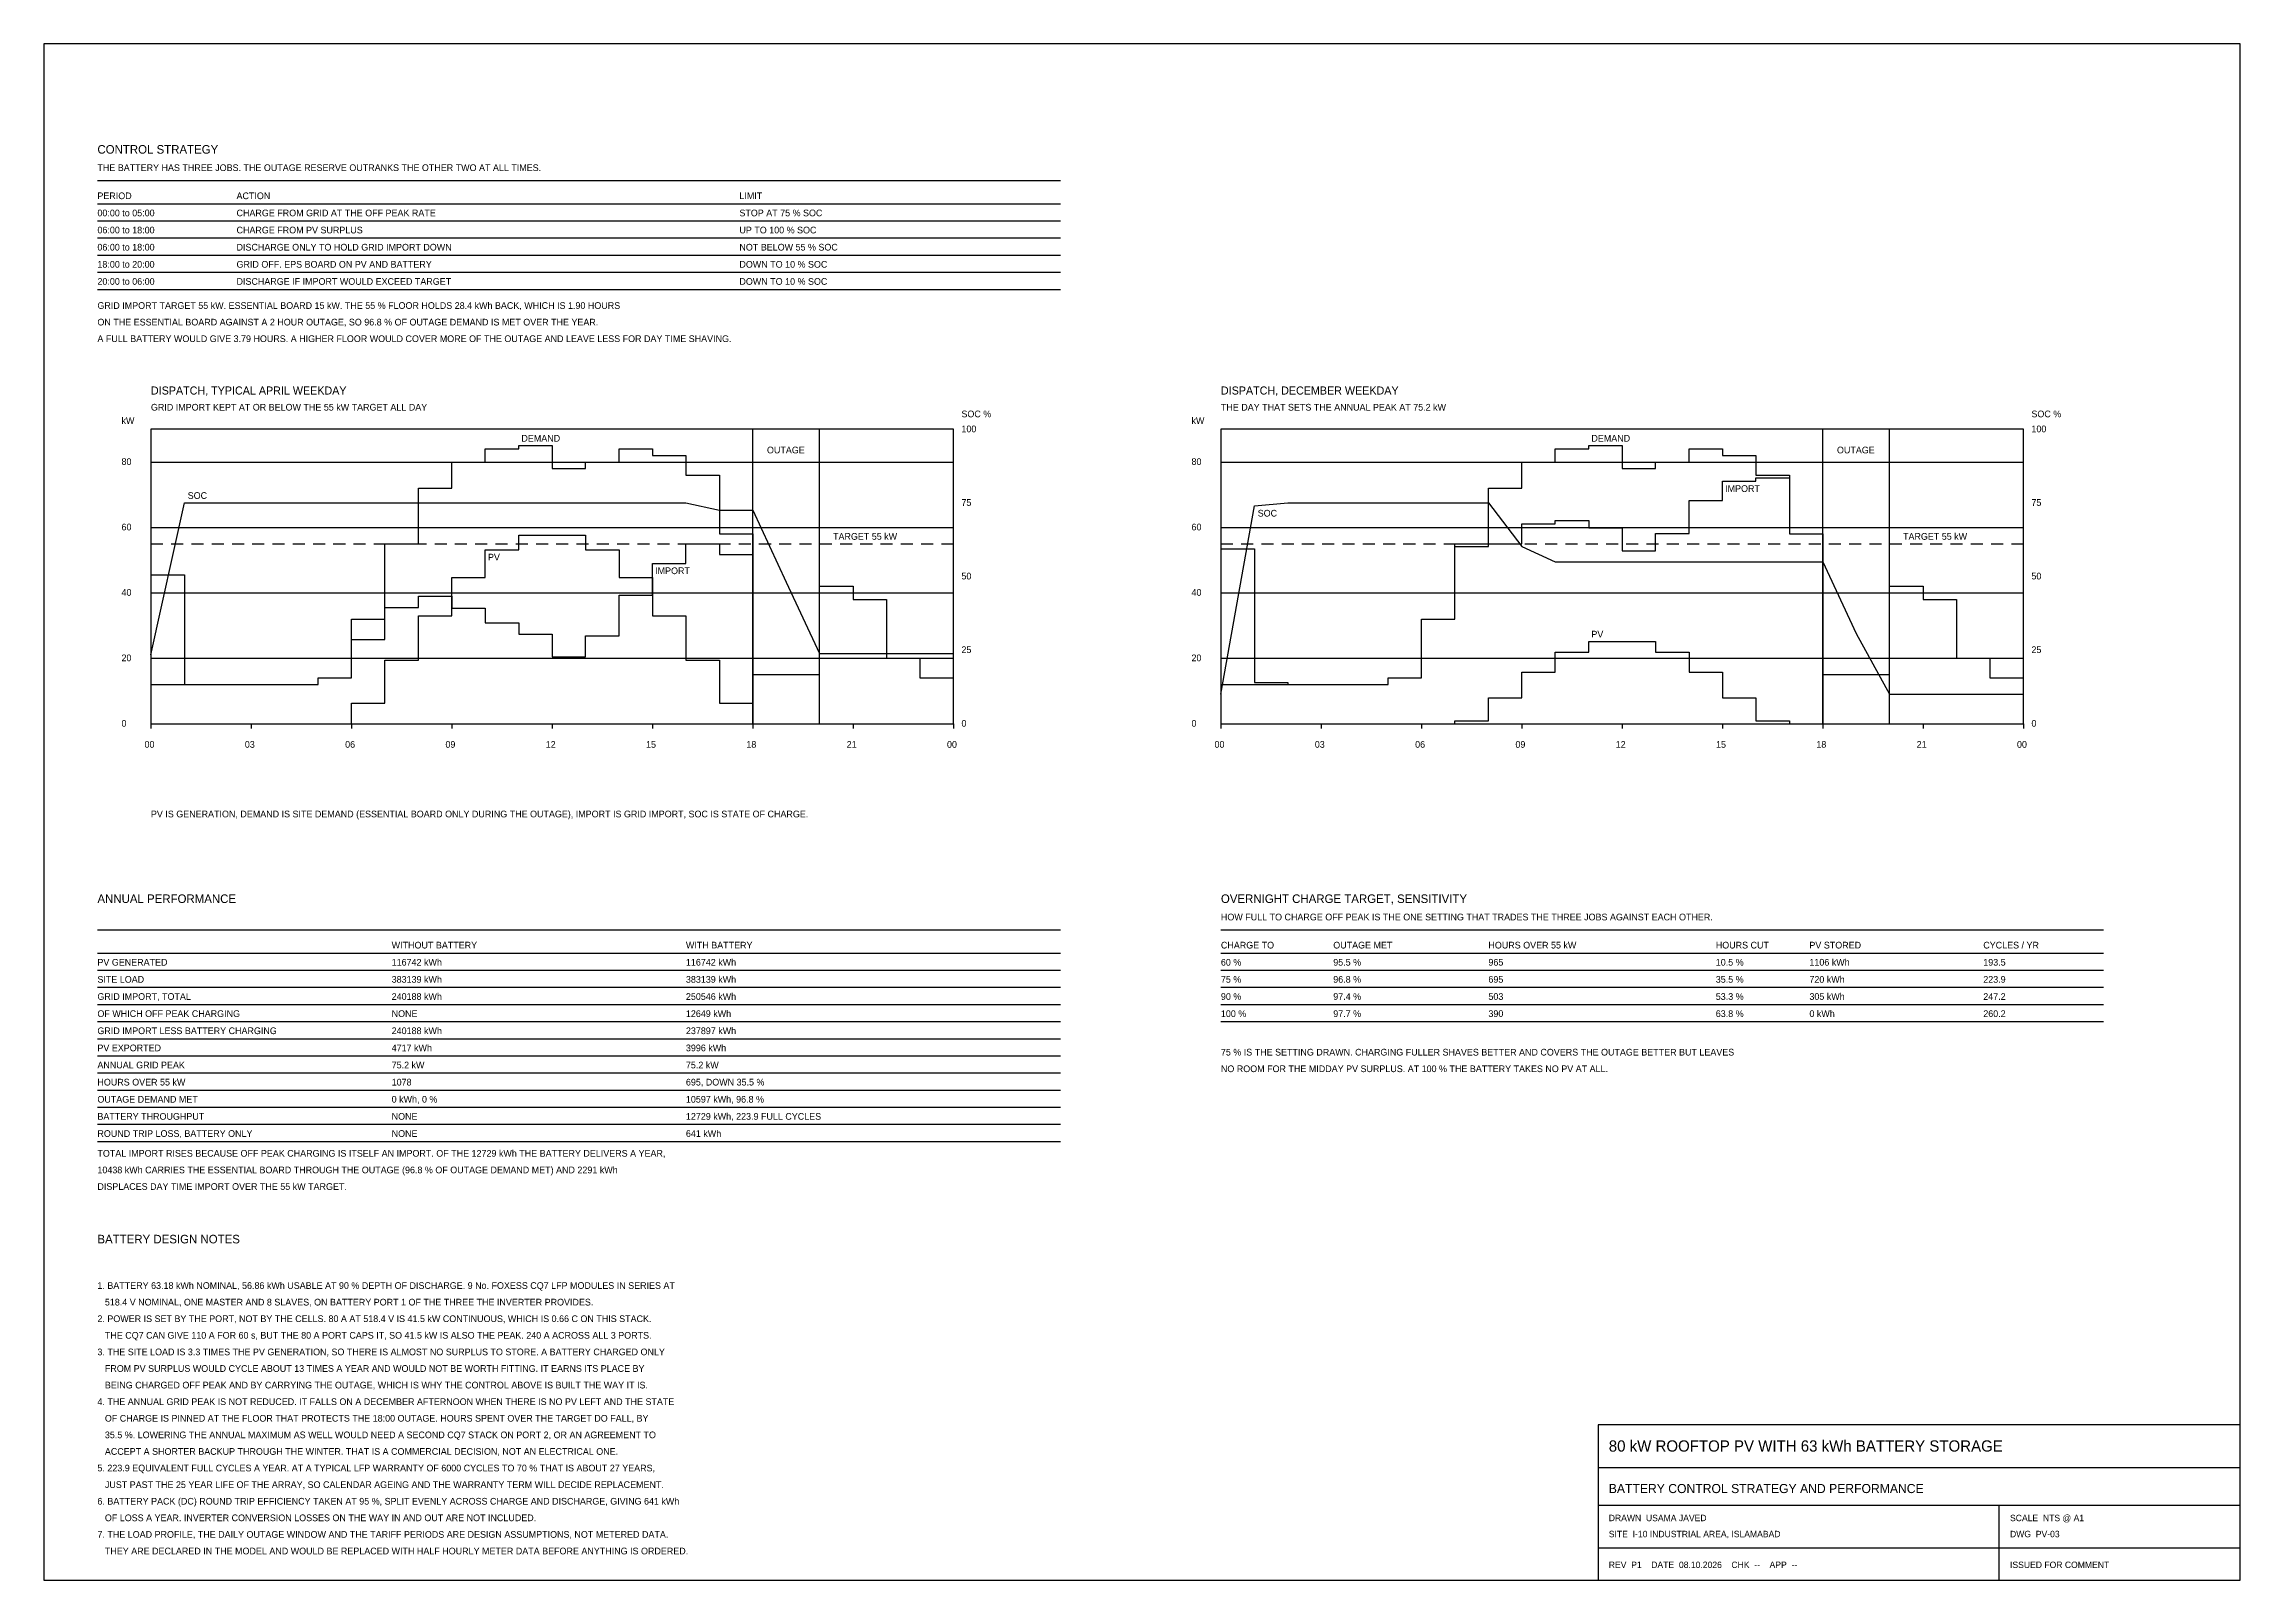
# Model space of a CAD drawing. Extents: x 1000 to 83100, y 1000 to 58400.
import ezdxf

# ---------------------------------------------------------------- set-up
doc = ezdxf.new("R2010")
doc.units = 0
for name, color, linetype in [('00-BORDER', 7, 'CONTINUOUS'), ('03-PV-MODULE', 5, 'CONTINUOUS'), ('06-DIMS', 2, 'CONTINUOUS'), ('07-TEXT', 7, 'CONTINUOUS'), ('08-ELEC', 1, 'CONTINUOUS'), ('11-BATTERY', 6, 'CONTINUOUS')]:
    doc.layers.add(name, color=color, linetype=linetype)

msp = doc.modelspace()

# ---------------------------------------------------------------- linework, layer by layer
at = {"layer": '00-BORDER'}
for p, q in [((83100, 58400), (1000, 58400)), ((1000, 58400), (1000, 1000)), ((83100, 1000), (83100, 58400)), ((35000, 44000), (5000, 44000)), ((5000, 44000), (5000, 33000)), ((35000, 33000), (35000, 44000)), ((75000, 44000), (45000, 44000)), ((45000, 44000), (45000, 33000)), ((75000, 33000), (75000, 44000)), ((5000, 33000), (35000, 33000)), ((45000, 33000), (75000, 33000)), ((83100, 6800), (59100, 6800)), ((59100, 6800), (59100, 1000)), ((83100, 1000), (83100, 6800)), ((59100, 5200), (83100, 5200)), ((59100, 3800), (83100, 3800)), ((74100, 1000), (74100, 3800)), ((59100, 2200), (83100, 2200)), ((1000, 1000), (83100, 1000)), ((59100, 1000), (83100, 1000))]:
    msp.add_line(p, q, dxfattribs=at)
at = {"layer": '03-PV-MODULE'}
for p, q in [((17500, 39499), (18750, 39499)), ((17500, 38461), (17500, 39499)), ((18750, 40041), (20000, 40041)), ((18750, 39499), (18750, 40041)), ((20000, 40041), (21250, 40041)), ((20000, 40041), (20000, 40041)), ((21250, 40041), (21250, 39499)), ((21250, 39499), (22500, 39499)), ((22500, 39499), (22500, 38461)), ((16250, 38461), (17500, 38461)), ((16250, 37033), (16250, 38461)), ((22500, 38461), (23750, 38461)), ((23750, 38461), (23750, 37033)), ((15000, 37033), (16250, 37033)), ((15000, 35376), (15000, 37033)), ((23750, 37033), (25000, 37033)), ((25000, 37033), (25000, 35376)), ((13750, 35376), (15000, 35376)), ((13750, 33768), (13750, 35376)), ((25000, 35376), (26250, 35376)), ((26250, 35376), (26250, 33768)), ((57500, 35672), (58750, 35672)), ((57500, 34926), (57500, 35672)), ((58750, 36071), (60000, 36071)), ((58750, 35672), (58750, 36071)), ((60000, 36071), (61250, 36071)), ((60000, 36071), (60000, 36071)), ((61250, 36071), (61250, 35672)), ((61250, 35672), (62500, 35672)), ((62500, 35672), (62500, 34926)), ((56250, 34926), (57500, 34926)), ((56250, 33962), (56250, 34926)), ((62500, 34926), (63750, 34926)), ((63750, 34926), (63750, 33962)), ((12500, 33768), (13750, 33768)), ((12500, 33000), (12500, 33768)), ((26250, 33768), (27500, 33768)), ((27500, 33768), (27500, 33000)), ((55000, 33962), (56250, 33962)), ((55000, 33103), (55000, 33962)), ((63750, 33962), (65000, 33962)), ((65000, 33962), (65000, 33103)), ((5000, 33000), (6250, 33000)), ((6250, 33000), (7500, 33000)), ((6250, 33000), (6250, 33000)), ((7500, 33000), (8750, 33000)), ((7500, 33000), (7500, 33000)), ((8750, 33000), (10000, 33000)), ((8750, 33000), (8750, 33000)), ((10000, 33000), (11250, 33000)), ((10000, 33000), (10000, 33000)), ((11250, 33000), (12500, 33000)), ((11250, 33000), (11250, 33000)), ((27500, 33000), (28750, 33000)), ((28750, 33000), (30000, 33000)), ((28750, 33000), (28750, 33000)), ((30000, 33000), (31250, 33000)), ((30000, 33000), (30000, 33000)), ((31250, 33000), (32500, 33000)), ((31250, 33000), (31250, 33000)), ((32500, 33000), (33750, 33000)), ((32500, 33000), (32500, 33000)), ((33750, 33000), (35000, 33000)), ((33750, 33000), (33750, 33000)), ((45000, 33000), (46250, 33000)), ((46250, 33000), (47500, 33000)), ((46250, 33000), (46250, 33000)), ((47500, 33000), (48750, 33000)), ((47500, 33000), (47500, 33000)), ((48750, 33000), (50000, 33000)), ((48750, 33000), (48750, 33000)), ((50000, 33000), (51250, 33000)), ((50000, 33000), (50000, 33000)), ((51250, 33000), (52500, 33000)), ((51250, 33000), (51250, 33000)), ((52500, 33000), (53750, 33000)), ((52500, 33000), (52500, 33000)), ((53750, 33103), (55000, 33103)), ((53750, 33000), (53750, 33103)), ((65000, 33103), (66250, 33103)), ((66250, 33103), (66250, 33000)), ((66250, 33000), (67500, 33000)), ((67500, 33000), (68750, 33000)), ((67500, 33000), (67500, 33000)), ((68750, 33000), (70000, 33000)), ((68750, 33000), (68750, 33000)), ((70000, 33000), (71250, 33000)), ((70000, 33000), (70000, 33000)), ((71250, 33000), (72500, 33000)), ((71250, 33000), (71250, 33000)), ((72500, 33000), (73750, 33000)), ((72500, 33000), (72500, 33000)), ((73750, 33000), (75000, 33000)), ((73750, 33000), (73750, 33000))]:
    msp.add_line(p, q, dxfattribs=at)
at = {"layer": '06-DIMS'}
for p, q in [((27500, 33000), (27500, 44000)), ((30000, 33000), (30000, 44000)), ((67500, 33000), (67500, 44000)), ((70000, 33000), (70000, 44000)), ((5000, 42778), (35000, 42778)), ((45000, 42778), (75000, 42778)), ((5000, 40333), (35000, 40333)), ((45000, 40333), (75000, 40333)), ((5000, 39722), (5450, 39722)), ((5758, 39722), (6208, 39722)), ((6515, 39722), (6965, 39722)), ((7273, 39722), (7723, 39722)), ((8031, 39722), (8481, 39722)), ((8788, 39722), (9238, 39722)), ((9546, 39722), (9996, 39722)), ((10304, 39722), (10754, 39722)), ((11062, 39722), (11512, 39722)), ((11819, 39722), (12269, 39722)), ((12577, 39722), (13027, 39722)), ((13335, 39722), (13785, 39722)), ((14092, 39722), (14542, 39722)), ((14850, 39722), (15300, 39722)), ((15608, 39722), (16058, 39722)), ((16365, 39722), (16815, 39722)), ((17123, 39722), (17573, 39722)), ((17881, 39722), (18331, 39722)), ((18638, 39722), (19088, 39722)), ((19396, 39722), (19846, 39722)), ((20154, 39722), (20604, 39722)), ((20912, 39722), (21362, 39722)), ((21669, 39722), (22119, 39722)), ((22427, 39722), (22877, 39722)), ((23185, 39722), (23635, 39722)), ((23942, 39722), (24392, 39722)), ((24700, 39722), (25150, 39722)), ((25458, 39722), (25908, 39722)), ((26215, 39722), (26665, 39722)), ((26973, 39722), (27423, 39722)), ((27731, 39722), (28181, 39722)), ((28488, 39722), (28938, 39722)), ((29246, 39722), (29696, 39722)), ((30004, 39722), (30454, 39722)), ((30762, 39722), (31212, 39722)), ((31519, 39722), (31969, 39722)), ((32277, 39722), (32727, 39722)), ((33035, 39722), (33485, 39722)), ((33792, 39722), (34242, 39722)), ((34550, 39722), (35000, 39722)), ((45000, 39722), (45450, 39722)), ((45758, 39722), (46208, 39722)), ((46515, 39722), (46965, 39722)), ((47273, 39722), (47723, 39722)), ((48031, 39722), (48481, 39722)), ((48788, 39722), (49238, 39722)), ((49546, 39722), (49996, 39722)), ((50304, 39722), (50754, 39722)), ((51062, 39722), (51512, 39722)), ((51819, 39722), (52269, 39722)), ((52577, 39722), (53027, 39722)), ((53335, 39722), (53785, 39722)), ((54092, 39722), (54542, 39722)), ((54850, 39722), (55300, 39722)), ((55608, 39722), (56058, 39722)), ((56365, 39722), (56815, 39722)), ((57123, 39722), (57573, 39722)), ((57881, 39722), (58331, 39722)), ((58638, 39722), (59088, 39722)), ((59396, 39722), (59846, 39722)), ((60154, 39722), (60604, 39722)), ((60912, 39722), (61362, 39722)), ((61669, 39722), (62119, 39722)), ((62427, 39722), (62877, 39722)), ((63185, 39722), (63635, 39722)), ((63942, 39722), (64392, 39722)), ((64700, 39722), (65150, 39722)), ((65458, 39722), (65908, 39722)), ((66215, 39722), (66665, 39722)), ((66973, 39722), (67423, 39722)), ((67731, 39722), (68181, 39722)), ((68488, 39722), (68938, 39722)), ((69246, 39722), (69696, 39722)), ((70004, 39722), (70454, 39722)), ((70762, 39722), (71212, 39722)), ((71519, 39722), (71969, 39722)), ((72277, 39722), (72727, 39722)), ((73035, 39722), (73485, 39722)), ((73792, 39722), (74242, 39722)), ((74550, 39722), (75000, 39722)), ((5000, 37889), (35000, 37889)), ((45000, 37889), (75000, 37889)), ((5000, 35444), (35000, 35444)), ((45000, 35444), (75000, 35444)), ((5000, 33000), (5000, 32820)), ((8750, 33000), (8750, 32820)), ((12500, 33000), (12500, 32820)), ((16250, 33000), (16250, 32820)), ((20000, 33000), (20000, 32820)), ((23750, 33000), (23750, 32820)), ((27500, 33000), (27500, 32820)), ((31250, 33000), (31250, 32820)), ((35000, 33000), (35000, 32820)), ((45000, 33000), (45000, 32820)), ((48750, 33000), (48750, 32820)), ((52500, 33000), (52500, 32820)), ((56250, 33000), (56250, 32820)), ((60000, 33000), (60000, 32820)), ((63750, 33000), (63750, 32820)), ((67500, 33000), (67500, 32820)), ((71250, 33000), (71250, 32820)), ((75000, 33000), (75000, 32820))]:
    msp.add_line(p, q, dxfattribs=at)
at = {"layer": '07-TEXT'}
for p, q in [((16250, 42778), (17500, 42778)), ((16250, 41800), (16250, 42778)), ((17500, 43267), (18750, 43267)), ((17500, 42778), (17500, 43267)), ((18750, 43389), (20000, 43389)), ((18750, 43267), (18750, 43389)), ((20000, 43389), (20000, 42533)), ((21250, 42778), (22500, 42778)), ((21250, 42533), (21250, 42778)), ((22500, 43267), (23750, 43267)), ((22500, 42778), (22500, 43267)), ((23750, 43267), (23750, 43022)), ((23750, 43022), (25000, 43022)), ((25000, 43022), (25000, 42289)), ((56250, 42778), (57500, 42778)), ((56250, 41800), (56250, 42778)), ((57500, 43267), (58750, 43267)), ((57500, 42778), (57500, 43267)), ((58750, 43389), (60000, 43389)), ((58750, 43267), (58750, 43389)), ((60000, 43389), (60000, 42533)), ((61250, 42778), (62500, 42778)), ((61250, 42533), (61250, 42778)), ((62500, 43267), (63750, 43267)), ((62500, 42778), (62500, 43267)), ((63750, 43267), (63750, 43022)), ((63750, 43022), (65000, 43022)), ((65000, 43022), (65000, 42289)), ((20000, 42533), (21250, 42533)), ((25000, 42289), (26250, 42289)), ((26250, 42289), (26250, 40089)), ((60000, 42533), (61250, 42533)), ((65000, 42289), (66250, 42289)), ((66250, 42289), (66250, 40089)), ((15000, 41800), (16250, 41800)), ((15000, 39722), (15000, 41800)), ((55000, 41800), (56250, 41800)), ((55000, 39722), (55000, 41800)), ((13750, 39722), (15000, 39722)), ((13750, 36911), (13750, 39722)), ((26250, 40089), (27500, 40089)), ((27500, 40089), (27500, 34833)), ((53750, 39722), (55000, 39722)), ((53750, 36911), (53750, 39722)), ((66250, 40089), (67500, 40089)), ((67500, 40089), (67500, 34833)), ((30000, 38133), (31250, 38133)), ((30000, 34833), (30000, 38133)), ((31250, 38133), (31250, 37644)), ((70000, 38133), (71250, 38133)), ((70000, 34833), (70000, 38133)), ((71250, 38133), (71250, 37644)), ((31250, 37644), (32500, 37644)), ((32500, 37644), (32500, 35444)), ((71250, 37644), (72500, 37644)), ((72500, 37644), (72500, 35444)), ((12500, 36911), (13750, 36911)), ((12500, 34711), (12500, 36911)), ((52500, 36911), (53750, 36911)), ((52500, 34711), (52500, 36911)), ((32500, 35444), (33750, 35444)), ((33750, 35444), (33750, 34711)), ((72500, 35444), (73750, 35444)), ((73750, 35444), (73750, 34711)), ((11250, 34711), (12500, 34711)), ((11250, 34467), (11250, 34711)), ((27500, 34833), (28750, 34833)), ((28750, 34833), (30000, 34833)), ((28750, 34833), (28750, 34833)), ((33750, 34711), (35000, 34711)), ((51250, 34711), (52500, 34711)), ((51250, 34467), (51250, 34711)), ((67500, 34833), (68750, 34833)), ((68750, 34833), (70000, 34833)), ((68750, 34833), (68750, 34833)), ((73750, 34711), (75000, 34711)), ((5000, 34467), (6250, 34467)), ((6250, 34467), (7500, 34467)), ((6250, 34467), (6250, 34467)), ((7500, 34467), (8750, 34467)), ((7500, 34467), (7500, 34467)), ((8750, 34467), (10000, 34467)), ((8750, 34467), (8750, 34467)), ((10000, 34467), (11250, 34467)), ((10000, 34467), (10000, 34467)), ((45000, 34467), (46250, 34467)), ((46250, 34467), (47500, 34467)), ((46250, 34467), (46250, 34467)), ((47500, 34467), (48750, 34467)), ((47500, 34467), (47500, 34467)), ((48750, 34467), (50000, 34467)), ((48750, 34467), (48750, 34467)), ((50000, 34467), (51250, 34467)), ((50000, 34467), (50000, 34467))]:
    msp.add_line(p, q, dxfattribs=at)
at = {"layer": '08-ELEC'}
for p, q in [((3000, 53300), (39000, 53300)), ((3000, 52430), (39000, 52430)), ((3000, 51790), (39000, 51790)), ((3000, 51150), (39000, 51150)), ((3000, 50510), (39000, 50510)), ((3000, 49870), (39000, 49870)), ((3000, 49230), (39000, 49230)), ((63750, 42060), (65000, 42060)), ((63750, 41340), (63750, 42060)), ((65000, 42186), (66250, 42186)), ((65000, 42060), (65000, 42186)), ((66250, 42186), (66250, 40089)), ((62500, 41340), (63750, 41340)), ((62500, 40106), (62500, 41340)), ((56250, 40462), (57500, 40462)), ((56250, 39722), (56250, 40462)), ((57500, 40595), (58750, 40595)), ((57500, 40462), (57500, 40595)), ((58750, 40595), (58750, 40317)), ((58750, 40317), (60000, 40317)), ((60000, 40317), (60000, 39462)), ((25000, 39722), (26250, 39722)), ((25000, 38989), (25000, 39722)), ((26250, 39722), (26250, 39321)), ((45000, 39539), (46250, 39539)), ((46250, 39539), (46250, 34544)), ((53750, 39620), (55000, 39620)), ((53750, 36911), (53750, 39620)), ((55000, 39722), (56250, 39722)), ((55000, 39620), (55000, 39722)), ((60000, 39462), (61250, 39462)), ((61250, 40106), (62500, 40106)), ((61250, 39462), (61250, 40106)), ((66250, 40089), (67500, 40089)), ((67500, 40089), (67500, 33000)), ((23750, 38989), (25000, 38989)), ((23750, 37806), (23750, 38989)), ((26250, 39321), (27500, 39321)), ((27500, 39321), (27500, 33000)), ((5000, 38556), (6250, 38556)), ((6250, 38556), (6250, 34467)), ((15000, 37767), (16250, 37767)), ((15000, 37346), (15000, 37767)), ((16250, 37767), (16250, 37317)), ((22500, 37806), (23750, 37806)), ((22500, 36279), (22500, 37806)), ((30000, 38133), (31250, 38133)), ((30000, 33000), (30000, 38133)), ((31250, 38133), (31250, 37644)), ((70000, 38133), (71250, 38133)), ((70000, 33000), (70000, 38133)), ((71250, 38133), (71250, 37644)), ((13750, 37346), (15000, 37346)), ((13750, 36144), (13750, 37346)), ((16250, 37317), (17500, 37317)), ((17500, 37317), (17500, 36768)), ((31250, 37644), (32500, 37644)), ((32500, 37644), (32500, 35444)), ((71250, 37644), (72500, 37644)), ((72500, 37644), (72500, 35444)), ((12500, 36144), (13750, 36144)), ((12500, 34711), (12500, 36144)), ((17500, 36768), (18750, 36768)), ((18750, 36768), (18750, 36348)), ((18750, 36348), (20000, 36348)), ((20000, 36348), (20000, 35492)), ((21250, 36279), (22500, 36279)), ((21250, 35492), (21250, 36279)), ((52500, 36911), (53750, 36911)), ((52500, 34711), (52500, 36911)), ((20000, 35492), (21250, 35492)), ((32500, 35444), (33750, 35444)), ((33750, 35444), (33750, 34711)), ((72500, 35444), (73750, 35444)), ((73750, 35444), (73750, 34711)), ((11250, 34711), (12500, 34711)), ((11250, 34467), (11250, 34711)), ((33750, 34711), (35000, 34711)), ((46250, 34544), (47500, 34544)), ((47500, 34544), (47500, 34467)), ((51250, 34711), (52500, 34711)), ((51250, 34467), (51250, 34711)), ((73750, 34711), (75000, 34711)), ((6250, 34467), (7500, 34467)), ((7500, 34467), (8750, 34467)), ((7500, 34467), (7500, 34467)), ((8750, 34467), (10000, 34467)), ((8750, 34467), (8750, 34467)), ((10000, 34467), (11250, 34467)), ((10000, 34467), (10000, 34467)), ((47500, 34467), (48750, 34467)), ((48750, 34467), (50000, 34467)), ((48750, 34467), (48750, 34467)), ((50000, 34467), (51250, 34467)), ((50000, 34467), (50000, 34467)), ((27500, 33000), (28750, 33000)), ((28750, 33000), (30000, 33000)), ((28750, 33000), (28750, 33000)), ((67500, 33000), (68750, 33000)), ((68750, 33000), (70000, 33000)), ((68750, 33000), (68750, 33000)), ((3000, 25300), (39000, 25300)), ((45000, 25300), (78000, 25300)), ((3000, 24430), (39000, 24430)), ((45000, 24430), (78000, 24430)), ((3000, 23790), (39000, 23790)), ((3000, 23150), (39000, 23150)), ((45000, 23790), (78000, 23790)), ((45000, 23150), (78000, 23150)), ((3000, 22510), (39000, 22510)), ((45000, 22510), (78000, 22510)), ((3000, 21870), (39000, 21870)), ((45000, 21870), (78000, 21870)), ((3000, 21230), (39000, 21230)), ((3000, 20590), (39000, 20590)), ((3000, 19950), (39000, 19950)), ((3000, 19310), (39000, 19310)), ((3000, 18670), (39000, 18670)), ((3000, 18030), (39000, 18030)), ((3000, 17390), (39000, 17390))]:
    msp.add_line(p, q, dxfattribs=at)
at = {"layer": '11-BATTERY'}
for p, q in [((5000, 35574), (6250, 41250)), ((6250, 41250), (7500, 41250)), ((7500, 41250), (8750, 41250)), ((8750, 41250), (10000, 41250)), ((10000, 41250), (11250, 41250)), ((11250, 41250), (12500, 41250)), ((12500, 41250), (13750, 41250)), ((13750, 41250), (15000, 41250)), ((15000, 41250), (16250, 41250)), ((16250, 41250), (17500, 41250)), ((17500, 41250), (18750, 41250)), ((18750, 41250), (20000, 41250)), ((20000, 41250), (21250, 41250)), ((21250, 41250), (22500, 41250)), ((22500, 41250), (23750, 41250)), ((23750, 41250), (25000, 41250)), ((25000, 41250), (26250, 40975)), ((45000, 34100), (46250, 41140)), ((46250, 41140), (47500, 41250)), ((47500, 41250), (48750, 41250)), ((48750, 41250), (50000, 41250)), ((50000, 41250), (51250, 41250)), ((51250, 41250), (52500, 41250)), ((52500, 41250), (53750, 41250)), ((53750, 41250), (55000, 41250)), ((55000, 41250), (56250, 39622)), ((26250, 40975), (27500, 40975)), ((27500, 40975), (28750, 38291)), ((56250, 39622), (57500, 39050)), ((57500, 39050), (58750, 39050)), ((58750, 39050), (60000, 39050)), ((60000, 39050), (61250, 39050)), ((61250, 39050), (62500, 39050)), ((62500, 39050), (63750, 39050)), ((63750, 39050), (65000, 39050)), ((65000, 39050), (66250, 39050)), ((66250, 39050), (67500, 39050)), ((67500, 39050), (68750, 36366)), ((28750, 38291), (30000, 35618)), ((68750, 36366), (70000, 34100)), ((30000, 35618), (31250, 35618)), ((31250, 35618), (32500, 35618)), ((32500, 35618), (33750, 35618)), ((33750, 35618), (35000, 35618)), ((70000, 34100), (71250, 34100)), ((71250, 34100), (72500, 34100)), ((72500, 34100), (73750, 34100)), ((73750, 34100), (75000, 34100))]:
    msp.add_line(p, q, dxfattribs=at)

# ---------------------------------------------------------------- texts
at = {"layer": '03-PV-MODULE'}
for p in [(17600, 39099), (58850, 36221)]:
    msp.add_text('PV', height=250, dxfattribs=at).set_placement(p)
at = {"layer": '06-DIMS'}
for s, p in [('kW', (3900, 44200)), ('kW', (43900, 44200)), ('80', (3900, 42668)), ('OUTAGE', (28030, 43100)), ('80', (43900, 42668)), ('OUTAGE', (68030, 43100)), ('60', (3900, 40223)), ('60', (43900, 40223)), ('TARGET 55 kW', (30500, 39872)), ('TARGET 55 kW', (70500, 39872)), ('40', (3900, 37779)), ('40', (43900, 37779)), ('20', (3900, 35334)), ('20', (43900, 35334)), ('0', (3900, 32890)), ('0', (43900, 32890)), ('00', (4760, 32100)), ('03', (8510, 32100)), ('06', (12260, 32100)), ('09', (16010, 32100)), ('12', (19760, 32100)), ('15', (23510, 32100)), ('18', (27260, 32100)), ('21', (31010, 32100)), ('00', (34760, 32100)), ('00', (44760, 32100)), ('03', (48510, 32100)), ('06', (52260, 32100)), ('09', (56010, 32100)), ('12', (59760, 32100)), ('15', (63510, 32100)), ('18', (67260, 32100)), ('21', (71010, 32100)), ('00', (74760, 32100))]:
    msp.add_text(s, height=250, dxfattribs=at).set_placement(p)
at = {"layer": '07-TEXT'}
for s, height, p in [('CONTROL STRATEGY', 320, (3000, 54300)), ('THE BATTERY HAS THREE JOBS. THE OUTAGE RESERVE OUTRANKS THE OTHER TWO AT ALL TIMES.', 250, (3000, 53650)), ('PERIOD', 250, (3000, 52600)), ('ACTION', 250, (8200, 52600)), ('LIMIT', 250, (27000, 52600)), ('00:00 to 05:00', 250, (3000, 51960)), ('CHARGE FROM GRID AT THE OFF PEAK RATE', 250, (8200, 51960)), ('STOP AT 75 % SOC', 250, (27000, 51960)), ('06:00 to 18:00', 250, (3000, 51320)), ('06:00 to 18:00', 250, (3000, 50680)), ('CHARGE FROM PV SURPLUS', 250, (8200, 51320)), ('DISCHARGE ONLY TO HOLD GRID IMPORT DOWN', 250, (8200, 50680)), ('UP TO 100 % SOC', 250, (27000, 51320)), ('NOT BELOW 55 % SOC', 250, (27000, 50680)), ('18:00 to 20:00', 250, (3000, 50040)), ('GRID OFF. EPS BOARD ON PV AND BATTERY', 250, (8200, 50040)), ('DOWN TO 10 % SOC', 250, (27000, 50040)), ('20:00 to 06:00', 250, (3000, 49400)), ('DISCHARGE IF IMPORT WOULD EXCEED TARGET', 250, (8200, 49400)), ('DOWN TO 10 % SOC', 250, (27000, 49400)), ('GRID IMPORT TARGET 55 kW. ESSENTIAL BOARD 15 kW. THE 55 % FLOOR HOLDS 28.4 kWh BACK, WHICH IS 1.90 HOURS', 250, (3000, 48500)), ('ON THE ESSENTIAL BOARD AGAINST A 2 HOUR OUTAGE, SO 96.8 % OF OUTAGE DEMAND IS MET OVER THE YEAR.', 250, (3000, 47880)), ('A FULL BATTERY WOULD GIVE 3.79 HOURS. A HIGHER FLOOR WOULD COVER MORE OF THE OUTAGE AND LEAVE LESS FOR DAY TIME SHAVING.', 250, (3000, 47260)), ('DISPATCH, TYPICAL APRIL WEEKDAY', 300, (5000, 45300)), ('DISPATCH, DECEMBER WEEKDAY', 300, (45000, 45300)), ('GRID IMPORT KEPT AT OR BELOW THE 55 kW TARGET ALL DAY', 250, (5000, 44700)), ('THE DAY THAT SETS THE ANNUAL PEAK AT 75.2 kW', 250, (45000, 44700)), ('DEMAND', 250, (18850, 43539)), ('DEMAND', 250, (58850, 43539)), ('PV IS GENERATION, DEMAND IS SITE DEMAND (ESSENTIAL BOARD ONLY DURING THE OUTAGE), IMPORT IS GRID IMPORT, SOC IS STATE OF CHARGE.', 250, (5000, 29500)), ('ANNUAL PERFORMANCE', 320, (3000, 26300)), ('OVERNIGHT CHARGE TARGET, SENSITIVITY', 320, (45000, 26300)), ('HOW FULL TO CHARGE OFF PEAK IS THE ONE SETTING THAT TRADES THE THREE JOBS AGAINST EACH OTHER.', 250, (45000, 25650)), ('WITHOUT BATTERY', 250, (14000, 24600)), ('WITH BATTERY', 250, (25000, 24600)), ('CHARGE TO', 250, (45000, 24600)), ('OUTAGE MET', 250, (49200, 24600)), ('HOURS OVER 55 kW', 250, (55000, 24600)), ('HOURS CUT', 250, (63500, 24600)), ('PV STORED', 250, (67000, 24600)), ('CYCLES / YR', 250, (73500, 24600)), ('PV GENERATED', 250, (3000, 23960)), ('116742 kWh', 250, (14000, 23960)), ('116742 kWh', 250, (25000, 23960)), ('60 %', 250, (45000, 23960)), ('95.5 %', 250, (49200, 23960)), ('965', 250, (55000, 23960)), ('10.5 %', 250, (63500, 23960)), ('1106 kWh', 250, (67000, 23960)), ('193.5', 250, (73500, 23960)), ('SITE LOAD', 250, (3000, 23320)), ('383139 kWh', 250, (14000, 23320)), ('383139 kWh', 250, (25000, 23320)), ('75 %', 250, (45000, 23320)), ('96.8 %', 250, (49200, 23320)), ('695', 250, (55000, 23320)), ('35.5 %', 250, (63500, 23320)), ('720 kWh', 250, (67000, 23320)), ('223.9', 250, (73500, 23320)), ('OF WHICH OFF PEAK CHARGING', 250, (3000, 22040)), ('GRID IMPORT, TOTAL', 250, (3000, 22680)), ('240188 kWh', 250, (14000, 22680)), ('NONE', 250, (14000, 22040)), ('250546 kWh', 250, (25000, 22680)), ('12649 kWh', 250, (25000, 22040)), ('90 %', 250, (45000, 22680)), ('100 %', 250, (45000, 22040)), ('97.4 %', 250, (49200, 22680)), ('97.7 %', 250, (49200, 22040)), ('503', 250, (55000, 22680)), ('390', 250, (55000, 22040)), ('53.3 %', 250, (63500, 22680)), ('63.8 %', 250, (63500, 22040)), ('305 kWh', 250, (67000, 22680)), ('0 kWh', 250, (67000, 22040)), ('247.2', 250, (73500, 22680)), ('260.2', 250, (73500, 22040)), ('GRID IMPORT LESS BATTERY CHARGING', 250, (3000, 21400)), ('240188 kWh', 250, (14000, 21400)), ('237897 kWh', 250, (25000, 21400)), ('PV EXPORTED', 250, (3000, 20760)), ('4717 kWh', 250, (14000, 20760)), ('3996 kWh', 250, (25000, 20760)), ('75 % IS THE SETTING DRAWN. CHARGING FULLER SHAVES BETTER AND COVERS THE OUTAGE BETTER BUT LEAVES', 250, (45000, 20600)), ('ANNUAL GRID PEAK', 250, (3000, 20120)), ('HOURS OVER 55 kW', 250, (3000, 19480)), ('75.2 kW', 250, (14000, 20120)), ('1078', 250, (14000, 19480)), ('75.2 kW', 250, (25000, 20120)), ('695, DOWN 35.5 %', 250, (25000, 19480)), ('NO ROOM FOR THE MIDDAY PV SURPLUS. AT 100 % THE BATTERY TAKES NO PV AT ALL.', 250, (45000, 19980)), ('OUTAGE DEMAND MET', 250, (3000, 18840)), ('0 kWh, 0 %', 250, (14000, 18840)), ('10597 kWh, 96.8 %', 250, (25000, 18840)), ('BATTERY THROUGHPUT', 250, (3000, 18200)), ('NONE', 250, (14000, 18200)), ('12729 kWh, 223.9 FULL CYCLES', 250, (25000, 18200)), ('ROUND TRIP LOSS, BATTERY ONLY', 250, (3000, 17560)), ('NONE', 250, (14000, 17560)), ('641 kWh', 250, (25000, 17560)), ('TOTAL IMPORT RISES BECAUSE OFF PEAK CHARGING IS ITSELF AN IMPORT. OF THE 12729 kWh THE BATTERY DELIVERS A YEAR,', 250, (3000, 16820)), ('10438 kWh CARRIES THE ESSENTIAL BOARD THROUGH THE OUTAGE (96.8 % OF OUTAGE DEMAND MET) AND 2291 kWh', 250, (3000, 16200)), ('DISPLACES DAY TIME IMPORT OVER THE 55 kW TARGET.', 250, (3000, 15580)), ('BATTERY DESIGN NOTES', 320, (3000, 13580)), ('1. BATTERY 63.18 kWh NOMINAL, 56.86 kWh USABLE AT 90 % DEPTH OF DISCHARGE. 9 No. FOXESS CQ7 LFP MODULES IN SERIES AT', 250, (3000, 11880)), ('   518.4 V NOMINAL, ONE MASTER AND 8 SLAVES, ON BATTERY PORT 1 OF THE THREE THE INVERTER PROVIDES.', 250, (3000, 11260)), ('2. POWER IS SET BY THE PORT, NOT BY THE CELLS. 80 A AT 518.4 V IS 41.5 kW CONTINUOUS, WHICH IS 0.66 C ON THIS STACK.', 250, (3000, 10640)), ('   THE CQ7 CAN GIVE 110 A FOR 60 s, BUT THE 80 A PORT CAPS IT, SO 41.5 kW IS ALSO THE PEAK. 240 A ACROSS ALL 3 PORTS.', 250, (3000, 10020)), ('3. THE SITE LOAD IS 3.3 TIMES THE PV GENERATION, SO THERE IS ALMOST NO SURPLUS TO STORE. A BATTERY CHARGED ONLY', 250, (3000, 9400)), ('   FROM PV SURPLUS WOULD CYCLE ABOUT 13 TIMES A YEAR AND WOULD NOT BE WORTH FITTING. IT EARNS ITS PLACE BY', 250, (3000, 8780)), ('   BEING CHARGED OFF PEAK AND BY CARRYING THE OUTAGE, WHICH IS WHY THE CONTROL ABOVE IS BUILT THE WAY IT IS.', 250, (3000, 8160)), ('4. THE ANNUAL GRID PEAK IS NOT REDUCED. IT FALLS ON A DECEMBER AFTERNOON WHEN THERE IS NO PV LEFT AND THE STATE', 250, (3000, 7540)), ('   OF CHARGE IS PINNED AT THE FLOOR THAT PROTECTS THE 18:00 OUTAGE. HOURS SPENT OVER THE TARGET DO FALL, BY', 250, (3000, 6920)), ('   ACCEPT A SHORTER BACKUP THROUGH THE WINTER. THAT IS A COMMERCIAL DECISION, NOT AN ELECTRICAL ONE.', 250, (3000, 5680)), ('   35.5 %. LOWERING THE ANNUAL MAXIMUM AS WELL WOULD NEED A SECOND CQ7 STACK ON PORT 2, OR AN AGREEMENT TO', 250, (3000, 6300)), ('80 kW ROOFTOP PV WITH 63 kWh BATTERY STORAGE', 420, (59500, 5800)), ('5. 223.9 EQUIVALENT FULL CYCLES A YEAR. AT A TYPICAL LFP WARRANTY OF 6000 CYCLES TO 70 % THAT IS ABOUT 27 YEARS,', 250, (3000, 5060)), ('   JUST PAST THE 25 YEAR LIFE OF THE ARRAY, SO CALENDAR AGEING AND THE WARRANTY TERM WILL DECIDE REPLACEMENT.', 250, (3000, 4440)), ('BATTERY CONTROL STRATEGY AND PERFORMANCE', 340, (59500, 4250)), ('6. BATTERY PACK (DC) ROUND TRIP EFFICIENCY TAKEN AT 95 %, SPLIT EVENLY ACROSS CHARGE AND DISCHARGE, GIVING 641 kWh', 250, (3000, 3820)), ('   OF LOSS A YEAR. INVERTER CONVERSION LOSSES ON THE WAY IN AND OUT ARE NOT INCLUDED.', 250, (3000, 3200)), ('DRAWN  USAMA JAVED', 240, (59500, 3200)), ('SCALE  NTS @ A1', 240, (74500, 3200)), ('7. THE LOAD PROFILE, THE DAILY OUTAGE WINDOW AND THE TARIFF PERIODS ARE DESIGN ASSUMPTIONS, NOT METERED DATA.', 250, (3000, 2580)), ('SITE  I-10 INDUSTRIAL AREA, ISLAMABAD', 240, (59500, 2600)), ('DWG  PV-03', 240, (74500, 2600)), ('   THEY ARE DECLARED IN THE MODEL AND WOULD BE REPLACED WITH HALF HOURLY METER DATA BEFORE ANYTHING IS ORDERED.', 250, (3000, 1960)), ('REV  P1    DATE  08.10.2026    CHK  --    APP  --', 240, (59500, 1450)), ('ISSUED FOR COMMENT', 240, (74500, 1450))]:
    msp.add_text(s, height=height, dxfattribs=at).set_placement(p)
at = {"layer": '08-ELEC'}
for p in [(63850, 41660), (23850, 38589)]:
    msp.add_text('IMPORT', height=250, dxfattribs=at).set_placement(p)
at = {"layer": '11-BATTERY'}
for s, p in [('SOC %', (35300, 44450)), ('SOC %', (75300, 44450)), ('100', (35300, 43890)), ('100', (75300, 43890)), ('SOC', (6375, 41400)), ('75', (35300, 41140)), ('75', (75300, 41140)), ('SOC', (46375, 40740)), ('50', (35300, 38390)), ('50', (75300, 38390)), ('25', (35300, 35640)), ('25', (75300, 35640)), ('0', (35300, 32890)), ('0', (75300, 32890))]:
    msp.add_text(s, height=250, dxfattribs=at).set_placement(p)

doc.saveas('drawing.dxf')
